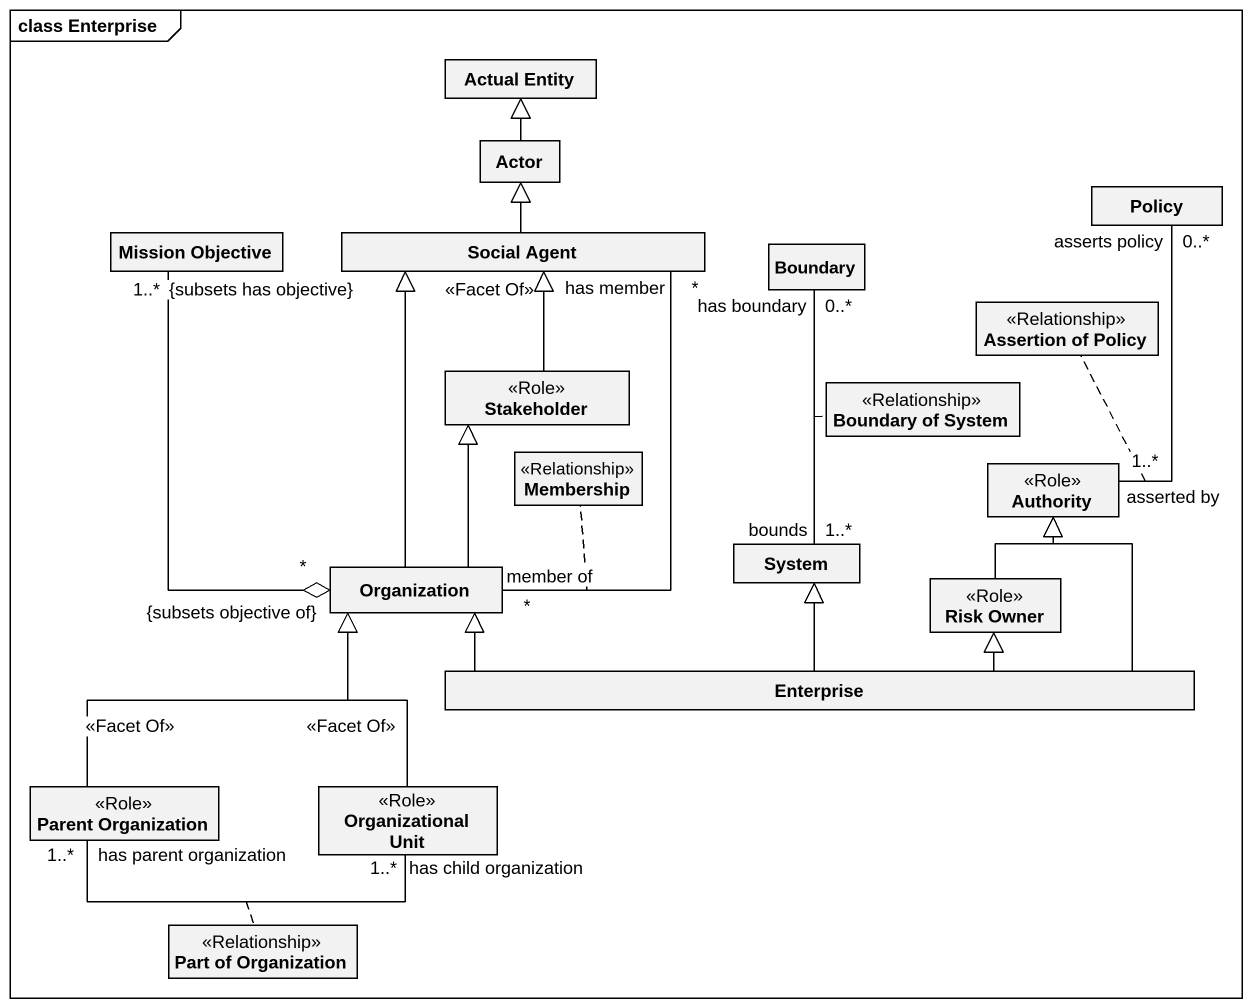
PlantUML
@startuml
mainframe class Enterprise
hide circle
hide empty members
class "Actual Entity" as Actual_Entity
class "Actor" as Actor_
class Policy
class "Mission Objective" as Mission_Objective
class "Social Agent" as Social_Agent
class "Boundary" as Boundary_
class "Assertion of Policy" as Assertion_of_Policy <<Relationship>>
class Stakeholder <<Role>>
class "Boundary of System" as Boundary_of_System <<Relationship>>
class Membership <<Relationship>>
class Authority <<Role>>
class Organization
class System
class "Risk Owner" as Risk_Owner <<Role>>
class Enterprise
class "Parent Organization" as Parent_Organization <<Role>>
class "Organizational Unit" as Organizational_Unit <<Role>>
class "Part of Organization" as Part_of_Organization <<Relationship>>
Actor_ -up-|> Actual_Entity
Social_Agent -up-|> Actor_
Stakeholder -up-|> Social_Agent : <<Facet Of>>
Authority "asserted by\n1..*" -up- "asserts policy\n0..*" Policy
(Authority, Policy) .. Assertion_of_Policy
Organization "{subsets objective of}\n*" o-up- "1..*\n{subsets has objective}" Mission_Objective
Organization -up-|> Social_Agent
Organization "member of\n*" -up- "has member\n*" Social_Agent
(Organization, Social_Agent) .. Membership
Organization -up-|> Stakeholder
System "bounds\n1..*" -up- "has boundary\n0..*" Boundary_
(System, Boundary_) .. Boundary_of_System
Risk_Owner -up-|> Authority
Enterprise -up-|> Authority
Enterprise -left-|> Organization
Enterprise -up-|> System
Enterprise -right-|> Risk_Owner
Parent_Organization -up-|> Organization : <<Facet Of>>
Organizational_Unit -up-|> Organization : <<Facet Of>>
Organizational_Unit "1..*\nhas child organization" -left- "has parent organization\n1..*" Parent_Organization
(Organizational_Unit, Parent_Organization) .. Part_of_Organization
@enduml
